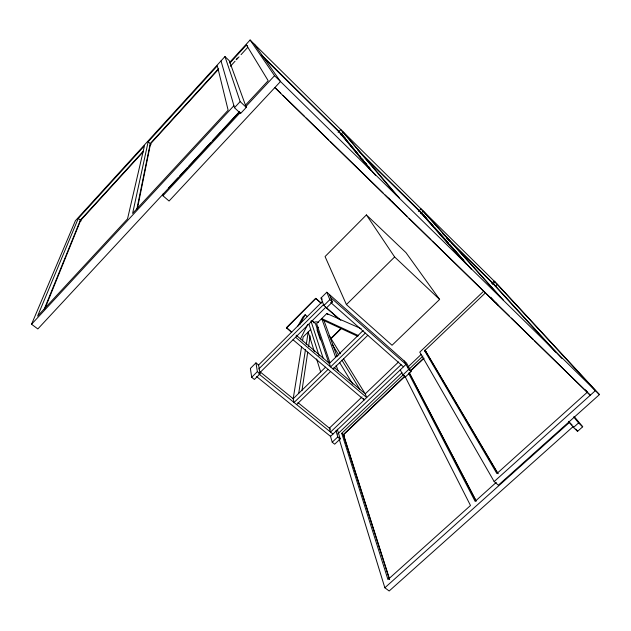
<?xml version="1.0" encoding="UTF-8"?>
<svg xmlns="http://www.w3.org/2000/svg" width="631" height="631" viewBox="0 0 631 631"><rect width="100%" height="100%" fill="white"/><g stroke="black" fill="none" stroke-linecap="round" stroke-linejoin="round"><path stroke-width="0.95" d="M254.411 44.249L280.495 81.533L169.061 201.029L162.956 195.76L163.169 193.804M301.957 390.605L307.731 352.177M308.598 346.419L310.184 335.85M298.715 393.35L305.483 349.511M306.24 344.636L308.196 331.969L314.285 351.491M301.594 346.616L293.194 398.737L294.07 402.491L328.065 369.38M302.533 340.827L303.148 336.97L310.72 329.469M136.864 209.098L150.241 143.568L218.705 68.519M137.432 208.451L150.517 143.813L218.326 69.497M148.167 141.738L132.613 213.428L228.13 110.212L217.324 65.845L148.167 141.738L151.117 144.341M44.967 308.583L80.65 220.385L143.505 151.495M44.217 309.206L80.366 220.156L143.229 151.259M78.268 218.444L37.6 316.092L127.533 218.91L144.46 145.8L78.268 218.444L81.249 220.882M239.275 112.121L37.844 328.948L31.55 324.255L75.389 220.755L224.967 56.569L229.282 60.742L246.271 107.388L240.6 113.485L234.487 107.712L221.008 60.915M300.49 338.871L307.778 324.35M299.686 324.752L305.175 314.751L307.392 316.667M297.761 326.29L302.912 317.007L305.175 314.751M229.518 62.54L250.113 40.005L497.457 284.344L599.45 394.596L498.356 485.176L494.16 481.556L419.773 352.13L483.575 291.285M229.858 63.124L246.437 44.99L247.667 46.205M236.136 59.48L237.461 58.028M230.418 66.279L235.071 61.191M236.404 59.74L239.062 56.837M241.058 54.652L247.707 47.388M31.55 324.255L233.904 105.7M234.487 107.712L240.159 101.591L224.967 56.569M168.469 188.03L177.839 177.942M179.843 175.781L187.21 167.862M188.543 166.418L210.628 142.645M212.631 140.484L220.669 131.84M222.002 130.396L239.401 111.671M245.427 105.188L268.175 80.697L246.437 44.99M162.956 195.76L240.466 112.357M245.814 106.607L274.548 75.688L250.113 40.005M338.121 132.368L340.756 129.631L396.173 194.908M369.624 168.422L340.724 133.614L342.365 134.742M340.566 134.774L343.193 132.037L399.399 198.079M366.398 214.911L325.06 256.565L346.411 304.592L392.04 345.26L439.618 299.441L405.97 252.637L366.398 214.911L394.635 256.967L439.618 299.441M291.719 332.403L286.435 327.67L315.808 298.353L320.966 302.888M286.513 327.986L315.808 298.353M255.957 362.864L250.389 368.417L251.682 377.283L254.372 379.452L260.059 373.812L258.592 365.018L255.957 362.864L257.369 371.627L260.059 373.812M340.85 320.374L323.884 305.538L321.021 298.013L326.826 292.224L406.561 363.054L411.073 371.596L405.276 377.109L402.862 374.988L400.259 369.821M258.276 365.333L322.662 301.247M258.813 368.938L323.908 304.229M251.682 377.283L257.369 371.627M323.884 305.538L329.816 299.638L326.826 292.224M418.416 211.44L420.987 208.885L500.596 297.414M259.396 373.142L325.825 307.202M420.64 213.633L423.212 211.085L503.443 300.206M326.519 307.857L332.458 301.973L329.414 294.519M466.759 264.255L421.721 213.444L424.064 215.274M361.184 328.68L326.811 313.536L316.628 323.616L330.021 362.817M317.219 328.301L318.347 327.189M346.411 304.592L394.635 256.967M330.699 338.571L341.111 328.349M330.818 338.894L341.237 328.664M325.572 367.155L293.194 398.737L260.414 372.093M365.317 333.097L330.589 366.926L329.398 363.424L363.188 330.47M296.609 404.558L330.581 371.509M333.105 369.056L367.81 335.298M362.044 396.899L329.382 428.141L330.534 432.069L401.064 364.71M398.595 361.942L365.231 393.854L366.69 397.538L295.568 337.23M491.715 283.524L494.215 281.142L595.412 390.628L494.16 481.556M492.527 284.415L495.035 282.025M585.465 389.911L587.437 392.096L496.889 473.55L424.608 350.789L485.689 292.603M337.64 434.018L402.065 372.653M407.752 367.234L421.287 354.338M495.327 286.364L497.457 284.344M337.246 429.183L340.251 438.9L334.682 444.192L332.221 442.205L337.798 436.904L335.913 430.736M402.862 374.988L408.659 369.466L404.203 360.956M405.212 376.802L470.497 505.51L387.955 579.573L341.734 433.308L403.177 374.846M409.48 368.843L422.959 356.018M404.731 376.226L343.327 434.601L389.374 579.211M410.331 370.902L423.795 358.092M404.936 376.407L343.54 434.775L389.642 579.408M410.536 371.083L424.008 358.282M496.274 482.384L475.127 501.353L408.707 373.481M573.484 426.28L389.169 590.995L384.847 587.769L569.422 422.439L572.128 424.994M573.484 427.479L578.603 422.912L582.689 426.793L577.586 431.344L573.484 427.479L568.547 421.35M335.66 357.312L321.715 318.584L358.092 335.44M321.715 318.584L323.987 320.564L357.895 336.37M256.62 376.612L330.534 436.376L406.001 364.395L330.644 297.532M337.798 436.904L340.251 438.9M258.71 373.82L332.971 434.049M297.958 402.61L330.589 429.127M341.734 433.308L344.447 435.516M293.021 339.762L364.197 399.92L363.622 398.445M286.435 327.67L291.632 332.08M296.113 335.156L329.398 363.424M333.917 367.258L365.231 393.854L343.54 358.802M311.824 320.501L315.5 323.679L328.775 362.896M326.811 313.536L327.946 314.53M315.918 298.644L321.076 303.188M325.501 307.076L339.51 319.389M321.021 298.013L322.323 299.157M329.816 299.638L332.458 301.973M408.659 369.466L411.073 371.596M330.636 302.423L403.454 366.824M424.608 350.789L426.611 352.603M240.159 101.591L246.271 107.388M275.148 87.725L280.787 93.222M282.909 95.289L304.757 116.601M306.169 117.973L328.727 139.972M330.139 141.352L383.009 192.912M385.123 194.971L406.979 216.283M409.093 218.35L430.941 239.662M432.353 241.034L485.223 292.603M486.635 293.975L509.193 315.973M511.307 318.04L533.163 339.352M534.567 340.724L590.277 395.235L274.816 87.622M274.548 75.688L599.45 394.596M261.242 54.763L339.013 131.437L375.516 175.363M357.753 149.91L419.292 210.573L471.507 269.453M442.962 233.912L445.068 235.978M446.464 237.359L493.379 283.611L561.811 358.408M263.095 57.113L338.768 131.69L370.807 170.37M340.724 133.614L345.622 138.441M360.309 152.915L419.047 210.809L465.993 263.845M421.721 213.444L425.917 217.585M446.227 237.595L449.729 241.042M451.828 243.116L493.142 283.832L555.548 352.137M421.958 213.207L427.842 219.825M430.452 222.767L433.071 225.709M434.373 227.184L448.097 242.635M450.061 244.844L463.785 260.295M495.572 302.249L498.159 305.207M490.784 297.24L495.303 302.43M340.969 133.362L354.811 149.989M356.073 151.495L357.958 153.767M359.22 155.273L360.475 156.788M362.368 159.051L363.622 160.566M365.515 162.837L366.769 164.344M368.662 166.616L369.916 168.122M574.525 416.925L582.689 426.793M573.587 416.839L578.603 422.912M392.088 201.289L393.933 203.561M575.724 429.048L577.586 431.344M388.838 198.11L390.699 200.413M329.074 335.432L340.44 353.794M332.19 344.352L338.839 355.158M341.907 360.151L359.812 389.256M339.549 362.446L352.761 384.129M425.136 350.292L498.104 473.786M424.931 350.102L497.843 473.558M409.117 372.432L475.987 500.604M409.361 373.118L476.184 501.259M404.4 375.374L405.276 377.109M323.987 320.564L337.143 356.673M336.142 365.27L338.106 370.823M316.967 329.784L320.39 339.928M310.957 321.076L323.127 358.092M308.985 324.263L319.128 355.892M316.604 358.929L320.666 371.943M339.076 438.703L384.847 587.769M330.415 435.982L332.221 442.205M313.449 322.733A4.449 4.054 -18.7 0 1 318.458 322.441M313.039 321.495A4.433 4.038 -18.7 0 1 313.394 321.266"/></g></svg>
